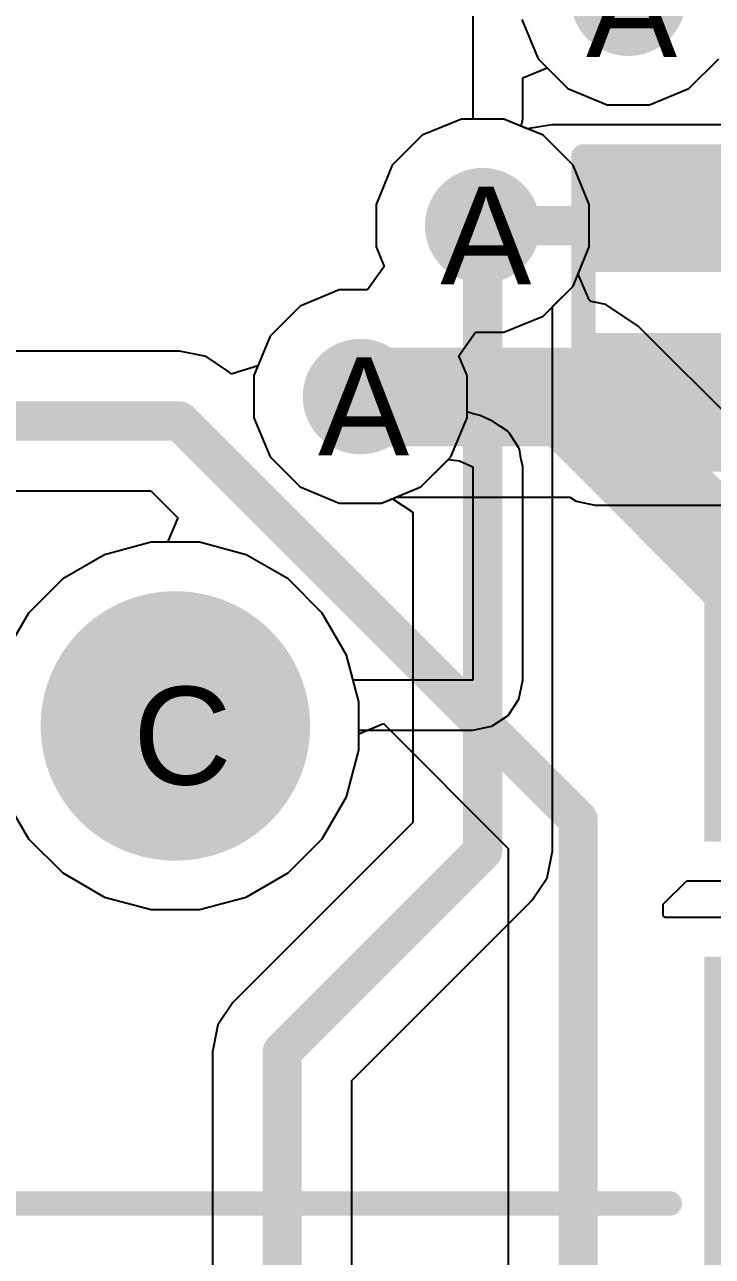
# Model space of a CAD drawing. Header units: inches. Extents: x 0 to 208, y 0 to 213.
# Drawn here: x 1.6893 to 1.83, y 3.8471 to 4.0991 of the extents above; entities that cross this region are included whole.
import ezdxf

# ---------------------------------------------------------------- set-up
doc = ezdxf.new("R2010")
doc.units = ezdxf.units.IN
doc.header["$MEASUREMENT"] = 0
for name, color, linetype in [('Bottom Layer', 5, 'Continuous'), ('Bottom Overlay', 54, 'Continuous'), ('Bottom Paste', 16, 'Continuous'), ('Bottom Solder', 6, 'Continuous'), ('Drill Drawing', 1, 'Continuous'), ('L2_GND1', 16, 'Continuous'), ('L3_SIG1', 76, 'Continuous'), ('L4_PWR', 90, 'Continuous'), ('L5_GND2', 156, 'Continuous'), ('L6_SIG2', 130, 'Continuous'), ('L7_GND3', 216, 'Continuous'), ('Pad Holes', 156, 'Continuous'), ('Top Layer', 1, 'Continuous'), ('Top Overlay', 2, 'Continuous'), ('Top Solder', 216, 'Continuous'), ('Via Holes', 16, 'Continuous')]:
    doc.layers.add(name, color=color, linetype=linetype)
doc.styles.add('Arial', font='', dxfattribs={"height": 0.2})
doc.styles.get('Arial').set_extended_font_data('Arial')

# ---------------------------------------------------------------- blocks, each defined once
blk = doc.blocks.new('RES_0402_B_420')
at = {"layer": 'Bottom Layer'}
for points in [[(-0.0095, 0.0125), (-0.0095, -0.0125), (-0.0275, -0.0125), (-0.0275, 0.0125)], [(0.0275, 0.0125), (0.0275, -0.0125), (0.0095, -0.0125), (0.0095, 0.0125)]]:
    blk.add_hatch(color=5, dxfattribs=at).paths.add_polyline_path(points)
at = {"layer": 'Bottom Paste'}
for points in [[(-0.0095, 0.0125), (-0.0095, -0.0125), (-0.0275, -0.0125), (-0.0275, 0.0125)], [(0.0275, 0.0125), (0.0275, -0.0125), (0.0095, -0.0125), (0.0095, 0.0125)]]:
    blk.add_hatch(color=16, dxfattribs=at).paths.add_polyline_path(points)
at = {"layer": 'Bottom Solder'}
for points in [[(-0.00733, 0.01466), (-0.00733, -0.01467), (-0.02966, -0.01467), (-0.02966, 0.01466)], [(0.02967, 0.01466), (0.02967, -0.01467), (0.00734, -0.01467), (0.00734, 0.01466)]]:
    blk.add_hatch(color=6, dxfattribs=at).paths.add_polyline_path(points)
at = {"layer": 'Bottom Overlay'}
for points in [[(-0.031, -0.016, 0.005, 0.005, 0), (-0.031, 0.016, 0.005, 0.005, 0)], [(0.031, 0.016, 0.005, 0.005, 0), (-0.031, 0.016, 0.005, 0.005, 0)], [(0.031, -0.016, 0.005, 0.005, 0), (0.031, 0.016, 0.005, 0.005, 0)], [(0.032, 0.017, 0.000127, 0.000127, 0), (-0.032, 0.017, 0.000127, 0.000127, 0)], [(0.031, -0.016, 0.005, 0.005, 0), (-0.031, -0.016, 0.005, 0.005, 0)]]:
    blk.add_lwpolyline(points, format="xyseb", dxfattribs=at)
for points in [[(-0.03225, 0.016, 0.0025, 0.0025, 1), (-0.02975, 0.016, 0.0025, 0.0025, 1)], [(-0.03225, 0.016, 0.0025, 0.0025, 1), (-0.02975, 0.016, 0.0025, 0.0025, 1)], [(0.02975, 0.016, 0.0025, 0.0025, 1), (0.03225, 0.016, 0.0025, 0.0025, 1)], [(0.02975, 0.016, 0.0025, 0.0025, 1), (0.03225, 0.016, 0.0025, 0.0025, 1)], [(-0.03203, 0.017, 0.0000635, 0.0000635, 1), (-0.03197, 0.017, 0.0000635, 0.0000635, 1)], [(0.03197, 0.017, 0.0000635, 0.0000635, 1), (0.03203, 0.017, 0.0000635, 0.0000635, 1)], [(-0.03225, -0.016, 0.0025, 0.0025, 1), (-0.02975, -0.016, 0.0025, 0.0025, 1)], [(-0.03225, -0.016, 0.0025, 0.0025, 1), (-0.02975, -0.016, 0.0025, 0.0025, 1)], [(0.02975, -0.016, 0.0025, 0.0025, 1), (0.03225, -0.016, 0.0025, 0.0025, 1)], [(0.02975, -0.016, 0.0025, 0.0025, 1), (0.03225, -0.016, 0.0025, 0.0025, 1)]]:
    blk.add_lwpolyline(points, format="xyseb", close=True, dxfattribs=at)
blk = doc.blocks.new('PJ_332D_6A_517')
at = {"layer": 'Bottom Solder'}
h = blk.add_hatch(color=6, dxfattribs=at)
edge = h.paths.add_edge_path()
edge.add_arc((0, -0.10728), 0.004, 0, 360)
at = {"layer": 'Pad Holes'}
h = blk.add_hatch(color=7, dxfattribs=at)
edge = h.paths.add_edge_path()
edge.add_arc((0, -0.10728), 0.02756, 0, 360)
at = {"layer": 'Top Solder'}
for points in [[(0.10823, -0.13093), (0.10823, -0.06788), (0.17523, -0.06788), (0.17523, -0.13093)], [(0.10823, -0.21755), (0.10823, -0.1545), (0.17523, -0.1545), (0.17523, -0.21755)]]:
    blk.add_hatch(color=216, dxfattribs=at).paths.add_polyline_path(points)
h = blk.add_hatch(color=216, dxfattribs=at)
edge = h.paths.add_edge_path()
edge.add_arc((0, -0.10728), 0.004, 0, 360)
at = {"layer": 'Top Overlay'}
blk.add_lwpolyline([(-0.12402, -0.20496, 0.005, 0.005, 0), (0.10114, -0.20496, 0.005, 0.005, 0)], format="xyseb", dxfattribs=at)
blk.add_lwpolyline([(0.09989, -0.20496, 0.0025, 0.0025, 1), (0.10239, -0.20496, 0.0025, 0.0025, 1)], format="xyseb", close=True, dxfattribs=at)

msp = doc.modelspace()

# ---------------------------------------------------------------- hatches: boundary and pattern name
at = {"layer": 'Bottom Layer'}
h = msp.add_hatch(color=5, dxfattribs=at)
edge = h.paths.add_edge_path()
edge.add_arc((1.81282, 4.10448), 0.01181, 0, 360)
h = msp.add_hatch(color=5, dxfattribs=at)
edge = h.paths.add_edge_path()
edge.add_arc((1.783, 4.05797), 0.01181, 0, 360)
h = msp.add_hatch(color=5, dxfattribs=at)
edge = h.paths.add_edge_path()
edge.add_arc((1.758, 4.023), 0.01181, 0, 360)
msp.add_hatch(color=5, dxfattribs=at).paths.add_polyline_path([(1.806, 4.011), (1.882, 4.011), (1.882, 4.036), (1.806, 4.036)])
at = {"layer": 'L2_GND1'}
h = msp.add_hatch(color=16, dxfattribs=at)
edge = h.paths.add_edge_path()
edge.add_arc((1.81282, 4.10448), 0.01181, 0, 360)
h = msp.add_hatch(color=16, dxfattribs=at)
edge = h.paths.add_edge_path()
edge.add_arc((1.783, 4.05797), 0.01181, 0, 360)
h = msp.add_hatch(color=16, dxfattribs=at)
edge = h.paths.add_edge_path()
edge.add_arc((1.758, 4.023), 0.01181, 0, 360)
at = {"layer": 'L3_SIG1'}
h = msp.add_hatch(color=76, dxfattribs=at)
edge = h.paths.add_edge_path()
edge.add_arc((1.81282, 4.10448), 0.01181, 0, 360)
h = msp.add_hatch(color=76, dxfattribs=at)
edge = h.paths.add_edge_path()
edge.add_arc((1.783, 4.05797), 0.01181, 0, 360)
h = msp.add_hatch(color=76, dxfattribs=at)
edge = h.paths.add_edge_path()
edge.add_arc((1.758, 4.023), 0.01181, 0, 360)
at = {"layer": 'L4_PWR'}
h = msp.add_hatch(color=90, dxfattribs=at)
edge = h.paths.add_edge_path()
edge.add_arc((1.81282, 4.10448), 0.01181, 0, 360)
h = msp.add_hatch(color=90, dxfattribs=at)
edge = h.paths.add_edge_path()
edge.add_arc((1.783, 4.05797), 0.01181, 0, 360)
h = msp.add_hatch(color=90, dxfattribs=at)
edge = h.paths.add_edge_path()
edge.add_arc((1.758, 4.023), 0.01181, 0, 360)
at = {"layer": 'L5_GND2'}
h = msp.add_hatch(color=156, dxfattribs=at)
edge = h.paths.add_edge_path()
edge.add_arc((1.81282, 4.10448), 0.01181, 0, 360)
h = msp.add_hatch(color=156, dxfattribs=at)
edge = h.paths.add_edge_path()
edge.add_arc((1.783, 4.05797), 0.01181, 0, 360)
h = msp.add_hatch(color=156, dxfattribs=at)
edge = h.paths.add_edge_path()
edge.add_arc((1.758, 4.023), 0.01181, 0, 360)
at = {"layer": 'L6_SIG2'}
h = msp.add_hatch(color=130, dxfattribs=at)
edge = h.paths.add_edge_path()
edge.add_arc((1.81282, 4.10448), 0.01181, 0, 360)
h = msp.add_hatch(color=130, dxfattribs=at)
edge = h.paths.add_edge_path()
edge.add_arc((1.783, 4.05797), 0.01181, 0, 360)
h = msp.add_hatch(color=130, dxfattribs=at)
edge = h.paths.add_edge_path()
edge.add_arc((1.758, 4.023), 0.01181, 0, 360)
at = {"layer": 'L7_GND3'}
h = msp.add_hatch(color=216, dxfattribs=at)
edge = h.paths.add_edge_path()
edge.add_arc((1.81282, 4.10448), 0.01181, 0, 360)
h = msp.add_hatch(color=216, dxfattribs=at)
edge = h.paths.add_edge_path()
edge.add_arc((1.783, 4.05797), 0.01181, 0, 360)
h = msp.add_hatch(color=216, dxfattribs=at)
edge = h.paths.add_edge_path()
edge.add_arc((1.758, 4.023), 0.01181, 0, 360)
at = {"layer": 'Top Layer'}
h = msp.add_hatch(color=1, dxfattribs=at)
edge = h.paths.add_edge_path()
edge.add_arc((1.81282, 4.10448), 0.01181, 0, 360)
h = msp.add_hatch(color=1, dxfattribs=at)
edge = h.paths.add_edge_path()
edge.add_arc((1.783, 4.05797), 0.01181, 0, 360)
h = msp.add_hatch(color=1, dxfattribs=at)
edge = h.paths.add_edge_path()
edge.add_arc((1.758, 4.023), 0.01181, 0, 360)
at = {"layer": 'Via Holes'}
h = msp.add_hatch(color=7, dxfattribs=at)
edge = h.paths.add_edge_path()
edge.add_arc((1.81282, 4.10448), 0.00591, 0, 360)
h = msp.add_hatch(color=7, dxfattribs=at)
edge = h.paths.add_edge_path()
edge.add_arc((1.783, 4.05797), 0.00591, 0, 360)
h = msp.add_hatch(color=7, dxfattribs=at)
edge = h.paths.add_edge_path()
edge.add_arc((1.758, 4.023), 0.00591, 0, 360)

# ---------------------------------------------------------------- linework, layer by layer
at = {"layer": 'Bottom Layer'}
for p, q in [((1.77866, 4.07978), (1.77064, 4.07646)), ((1.78734, 4.07978), (1.77866, 4.07978)), ((1.79213, 4.0778), (1.78734, 4.07978)), ((1.79713, 4.07862), (1.79213, 4.0778)), ((1.84213, 4.07862), (1.79713, 4.07862)), ((1.79713, 4.07862), (1.79713, 4.07862)), ((1.79713, 4.07862), (1.79713, 4.07862)), ((1.77064, 4.07646), (1.76451, 4.07032)), ((1.76451, 4.07032), (1.76119, 4.06231)), ((1.76119, 4.06231), (1.76119, 4.05363)), ((1.76119, 4.05363), (1.76286, 4.0496)), ((1.76286, 4.0496), (1.75943, 4.04481)), ((1.75366, 4.04481), (1.74565, 4.04149)), ((1.75943, 4.04481), (1.75366, 4.04481)), ((1.74565, 4.04149), (1.73951, 4.03535)), ((1.73951, 4.03535), (1.73619, 4.02734)), ((1.73619, 4.02734), (1.73619, 4.01866)), ((1.73619, 4.01866), (1.73951, 4.01065)), ((1.73951, 4.01065), (1.74565, 4.00451)), ((1.74565, 4.00451), (1.75366, 4.00119)), ((1.75366, 4.00119), (1.76234, 4.00119)), ((1.76234, 4.00119), (1.76531, 4.00242)), ((1.76531, 4.00242), (1.80084, 4.00242)), ((1.80084, 4.00242), (1.8021, 4.00158)), ((1.8021, 4.00158), (1.806, 4.0008)), ((1.806, 4.0008), (1.84786, 4.0008)), ((1.71519, 3.99319), (1.70564, 3.99063)), ((1.72508, 3.99319), (1.71519, 3.99319)), ((1.73463, 3.99063), (1.72508, 3.99319)), ((1.70564, 3.99063), (1.69708, 3.98569)), ((1.7432, 3.98569), (1.73463, 3.99063)), ((1.69708, 3.98569), (1.69008, 3.97869)), ((1.75019, 3.97869), (1.7432, 3.98569)), ((1.69008, 3.97869), (1.68514, 3.97013)), ((1.75514, 3.97013), (1.75019, 3.97869)), ((1.7577, 3.96058), (1.75514, 3.97013)), ((1.7577, 3.95069), (1.7577, 3.96058)), ((1.75514, 3.94114), (1.7577, 3.95069)), ((1.68514, 3.94114), (1.69008, 3.93257)), ((1.75019, 3.93257), (1.75514, 3.94114)), ((1.69008, 3.93257), (1.69708, 3.92558)), ((1.7432, 3.92558), (1.75019, 3.93257)), ((1.69708, 3.92558), (1.70564, 3.92063)), ((1.73463, 3.92063), (1.7432, 3.92558)), ((1.70564, 3.92063), (1.71519, 3.91807)), ((1.72508, 3.91807), (1.73463, 3.92063)), ((1.71519, 3.91807), (1.72508, 3.91807))]:
    msp.add_line(p, q, dxfattribs=at)
for points in [[(1.783, 4.05797, 0.008, 0.008, 0), (1.81797, 4.05797, 0.008, 0.008, 0)], [(1.81797, 4.05797, 0.008, 0.008, 0), (1.81963, 4.05962, 0.008, 0.008, 0)], [(1.758, 4.023, 0.02, 0.02, 0), (1.75819, 4.02281, 0.02, 0.02, 0)], [(1.75819, 4.02281, 0.02, 0.02, 0), (1.81713, 4.02281, 0.02, 0.02, 0)], [(1.81862, 4.023, 0.02, 0.02, 0), (1.819, 4.02262, 0.02, 0.02, 0)], [(1.819, 4.02262, 0.02, 0.02, 0), (1.81963, 4.02325, 0.02, 0.02, 0)], [(1.81963, 4.02325, 0.02, 0.02, 0), (1.84624, 4.02325, 0.02, 0.02, 0)]]:
    msp.add_lwpolyline(points, format="xyseb", dxfattribs=at)
for points in [[(1.781, 4.05797, 0.004, 0.004, 1), (1.785, 4.05797, 0.004, 0.004, 1)], [(1.81597, 4.05797, 0.004, 0.004, 1), (1.81997, 4.05797, 0.004, 0.004, 1)], [(1.81597, 4.05797, 0.004, 0.004, 1), (1.81997, 4.05797, 0.004, 0.004, 1)], [(1.81763, 4.05962, 0.004, 0.004, 1), (1.82163, 4.05962, 0.004, 0.004, 1)], [(1.753, 4.023, 0.01, 0.01, 1), (1.763, 4.023, 0.01, 0.01, 1)], [(1.75319, 4.02281, 0.01, 0.01, 1), (1.76319, 4.02281, 0.01, 0.01, 1)], [(1.75319, 4.02281, 0.01, 0.01, 1), (1.76319, 4.02281, 0.01, 0.01, 1)], [(1.81213, 4.02281, 0.01, 0.01, 1), (1.82213, 4.02281, 0.01, 0.01, 1)], [(1.81362, 4.023, 0.01, 0.01, 1), (1.82362, 4.023, 0.01, 0.01, 1)], [(1.814, 4.02262, 0.01, 0.01, 1), (1.824, 4.02262, 0.01, 0.01, 1)], [(1.814, 4.02262, 0.01, 0.01, 1), (1.824, 4.02262, 0.01, 0.01, 1)], [(1.81463, 4.02325, 0.01, 0.01, 1), (1.82463, 4.02325, 0.01, 0.01, 1)], [(1.81463, 4.02325, 0.01, 0.01, 1), (1.82463, 4.02325, 0.01, 0.01, 1)]]:
    msp.add_lwpolyline(points, format="xyseb", close=True, dxfattribs=at)
at = {"layer": 'L2_GND1'}
for p, q in [((1.79101, 4.10014), (1.79433, 4.09212)), ((1.79433, 4.09212), (1.80046, 4.08599)), ((1.82517, 4.08599), (1.83131, 4.09212)), ((1.80046, 4.08599), (1.80848, 4.08267)), ((1.81716, 4.08267), (1.82517, 4.08599)), ((1.80848, 4.08267), (1.81716, 4.08267)), ((1.77866, 4.07978), (1.77064, 4.07646)), ((1.78734, 4.07978), (1.77866, 4.07978)), ((1.79535, 4.07646), (1.78734, 4.07978)), ((1.77064, 4.07646), (1.76451, 4.07032)), ((1.80149, 4.07032), (1.79535, 4.07646)), ((1.76451, 4.07032), (1.76119, 4.06231)), ((1.80481, 4.06231), (1.80149, 4.07032)), ((1.76119, 4.06231), (1.76119, 4.05363)), ((1.80481, 4.05363), (1.80481, 4.06231)), ((1.76119, 4.05363), (1.76286, 4.0496)), ((1.80149, 4.04561), (1.80481, 4.05363)), ((1.76286, 4.0496), (1.75943, 4.04481)), ((1.75366, 4.04481), (1.74565, 4.04149)), ((1.75943, 4.04481), (1.75366, 4.04481)), ((1.79535, 4.03948), (1.80149, 4.04561)), ((1.74565, 4.04149), (1.73951, 4.03535)), ((1.78734, 4.03616), (1.79535, 4.03948)), ((1.73951, 4.03535), (1.73619, 4.02734)), ((1.77814, 4.03137), (1.78157, 4.03616)), ((1.78157, 4.03616), (1.78734, 4.03616)), ((1.77981, 4.02734), (1.77814, 4.03137)), ((1.73619, 4.02734), (1.73619, 4.01866)), ((1.77981, 4.01866), (1.77981, 4.02734)), ((1.73619, 4.01866), (1.73951, 4.01065)), ((1.77649, 4.01065), (1.77981, 4.01866)), ((1.73951, 4.01065), (1.74565, 4.00451)), ((1.77035, 4.00451), (1.77649, 4.01065)), ((1.74565, 4.00451), (1.75366, 4.00119)), ((1.76234, 4.00119), (1.77035, 4.00451)), ((1.75366, 4.00119), (1.76234, 4.00119)), ((1.71519, 3.99319), (1.70564, 3.99063)), ((1.72508, 3.99319), (1.71519, 3.99319)), ((1.73463, 3.99063), (1.72508, 3.99319)), ((1.70564, 3.99063), (1.69708, 3.98569)), ((1.7432, 3.98569), (1.73463, 3.99063)), ((1.69708, 3.98569), (1.69008, 3.97869)), ((1.75019, 3.97869), (1.7432, 3.98569)), ((1.69008, 3.97869), (1.68514, 3.97013)), ((1.75514, 3.97013), (1.75019, 3.97869)), ((1.7577, 3.96058), (1.75514, 3.97013)), ((1.7577, 3.95069), (1.7577, 3.96058)), ((1.75514, 3.94114), (1.7577, 3.95069)), ((1.68514, 3.94114), (1.69008, 3.93257)), ((1.75019, 3.93257), (1.75514, 3.94114)), ((1.69008, 3.93257), (1.69708, 3.92558)), ((1.7432, 3.92558), (1.75019, 3.93257)), ((1.69708, 3.92558), (1.70564, 3.92063)), ((1.73463, 3.92063), (1.7432, 3.92558)), ((1.70564, 3.92063), (1.71519, 3.91807)), ((1.72508, 3.91807), (1.73463, 3.92063)), ((1.71519, 3.91807), (1.72508, 3.91807))]:
    msp.add_line(p, q, dxfattribs=at)
at = {"layer": 'L3_SIG1'}
for p, q in [((1.77866, 4.07978), (1.77064, 4.07646)), ((1.78734, 4.07978), (1.77866, 4.07978)), ((1.79535, 4.07646), (1.78734, 4.07978)), ((1.77064, 4.07646), (1.76451, 4.07032)), ((1.80149, 4.07032), (1.79535, 4.07646)), ((1.76451, 4.07032), (1.76119, 4.06231)), ((1.80481, 4.06231), (1.80149, 4.07032)), ((1.76119, 4.06231), (1.76119, 4.05363)), ((1.80481, 4.05363), (1.80481, 4.06231)), ((1.76119, 4.05363), (1.76286, 4.0496)), ((1.80149, 4.04561), (1.80481, 4.05363)), ((1.76286, 4.0496), (1.75943, 4.04481)), ((1.75366, 4.04481), (1.74565, 4.04149)), ((1.75943, 4.04481), (1.75366, 4.04481)), ((1.79727, 4.0414), (1.80149, 4.04561)), ((1.74565, 4.04149), (1.73951, 4.03535)), ((1.79727, 3.93), (1.79727, 4.0414)), ((1.73951, 4.03535), (1.73619, 4.02734)), ((1.73619, 4.02734), (1.73619, 4.01866)), ((1.73619, 4.01866), (1.73951, 4.01065)), ((1.73951, 4.01065), (1.74565, 4.00451)), ((1.74565, 4.00451), (1.75366, 4.00119)), ((1.75366, 4.00119), (1.76234, 4.00119)), ((1.76234, 4.00119), (1.76457, 4.00211)), ((1.76457, 4.00211), (1.76873, 3.99933)), ((1.76873, 3.99933), (1.76873, 3.93591)), ((1.71519, 3.99319), (1.70564, 3.99063)), ((1.72508, 3.99319), (1.71519, 3.99319)), ((1.73463, 3.99063), (1.72508, 3.99319)), ((1.70564, 3.99063), (1.69708, 3.98569)), ((1.7432, 3.98569), (1.73463, 3.99063)), ((1.69708, 3.98569), (1.69008, 3.97869)), ((1.75019, 3.97869), (1.7432, 3.98569)), ((1.69008, 3.97869), (1.68514, 3.97013)), ((1.75514, 3.97013), (1.75019, 3.97869)), ((1.7577, 3.96058), (1.75514, 3.97013)), ((1.7577, 3.95069), (1.7577, 3.96058)), ((1.75514, 3.94114), (1.7577, 3.95069)), ((1.68514, 3.94114), (1.69008, 3.93257)), ((1.75019, 3.93257), (1.75514, 3.94114)), ((1.76873, 3.93591), (1.73191, 3.89909)), ((1.69008, 3.93257), (1.69708, 3.92558)), ((1.7432, 3.92558), (1.75019, 3.93257)), ((1.79619, 3.92454), (1.79727, 3.93)), ((1.79727, 3.93), (1.79727, 3.93)), ((1.69708, 3.92558), (1.70564, 3.92063)), ((1.73463, 3.92063), (1.7432, 3.92558)), ((1.79309, 3.91991), (1.79619, 3.92454)), ((1.70564, 3.92063), (1.71519, 3.91807)), ((1.72508, 3.91807), (1.73463, 3.92063)), ((1.71519, 3.91807), (1.72508, 3.91807)), ((1.75627, 3.88309), (1.79309, 3.91991)), ((1.79309, 3.91991), (1.79309, 3.91991)), ((1.73191, 3.89909), (1.72881, 3.89446)), ((1.72881, 3.89446), (1.72773, 3.889)), ((1.72773, 3.889), (1.72773, 3.889)), ((1.72773, 3.889), (1.72773, 3.453)), ((1.75627, 3.59084), (1.75627, 3.88309))]:
    msp.add_line(p, q, dxfattribs=at)
for points in [[(1.783, 3.93, 0.008, 0.008, 0), (1.783, 4.05797, 0.008, 0.008, 0)], [(1.742, 3.889, 0.008, 0.008, 0), (1.783, 3.93, 0.008, 0.008, 0)], [(1.742, 3.453, 0.008, 0.008, 0), (1.742, 3.889, 0.008, 0.008, 0)]]:
    msp.add_lwpolyline(points, format="xyseb", dxfattribs=at)
for points in [[(1.781, 4.05797, 0.004, 0.004, 1), (1.785, 4.05797, 0.004, 0.004, 1)], [(1.781, 3.93, 0.004, 0.004, 1), (1.785, 3.93, 0.004, 0.004, 1)], [(1.781, 3.93, 0.004, 0.004, 1), (1.785, 3.93, 0.004, 0.004, 1)], [(1.74, 3.889, 0.004, 0.004, 1), (1.744, 3.889, 0.004, 0.004, 1)], [(1.74, 3.889, 0.004, 0.004, 1), (1.744, 3.889, 0.004, 0.004, 1)]]:
    msp.add_lwpolyline(points, format="xyseb", close=True, dxfattribs=at)
at = {"layer": 'L4_PWR'}
for p, q in [((1.781, 4.22696), (1.781, 4.07978)), ((1.82517, 4.08599), (1.83131, 4.09212)), ((1.7912, 4.08818), (1.7962, 4.09025)), ((1.7962, 4.09025), (1.80046, 4.08599)), ((1.7912, 4.07978), (1.7912, 4.08818)), ((1.80046, 4.08599), (1.80848, 4.08267)), ((1.81716, 4.08267), (1.82517, 4.08599)), ((1.80848, 4.08267), (1.81716, 4.08267)), ((1.77866, 4.07978), (1.77064, 4.07646)), ((1.781, 4.07978), (1.77866, 4.07978)), ((1.7909, 4.0783), (1.7912, 4.07978)), ((1.79535, 4.07646), (1.7909, 4.0783)), ((1.77064, 4.07646), (1.76451, 4.07032)), ((1.80149, 4.07032), (1.79535, 4.07646)), ((1.76451, 4.07032), (1.76119, 4.06231)), ((1.80481, 4.06231), (1.80149, 4.07032)), ((1.76119, 4.06231), (1.76119, 4.05363)), ((1.80481, 4.05363), (1.80481, 4.06231)), ((1.76119, 4.05363), (1.76286, 4.0496)), ((1.80149, 4.04561), (1.80481, 4.05363)), ((1.76286, 4.0496), (1.75943, 4.04481)), ((1.75366, 4.04481), (1.74565, 4.04149)), ((1.75943, 4.04481), (1.75366, 4.04481)), ((1.79535, 4.03948), (1.80149, 4.04561)), ((1.74565, 4.04149), (1.73951, 4.03535)), ((1.78734, 4.03616), (1.79535, 4.03948)), ((1.73951, 4.03535), (1.73619, 4.02734)), ((1.77814, 4.03137), (1.78157, 4.03616)), ((1.78157, 4.03616), (1.78734, 4.03616)), ((1.77981, 4.02734), (1.77814, 4.03137)), ((1.73619, 4.02734), (1.73619, 4.01866)), ((1.77981, 4.01989), (1.77981, 4.02734)), ((1.78106, 4.01946), (1.77981, 4.01989)), ((1.78247, 4.01914), (1.78106, 4.01946)), ((1.78517, 4.01792), (1.78247, 4.01914)), ((1.73619, 4.01866), (1.73951, 4.01065)), ((1.78668, 4.01686), (1.78517, 4.01792)), ((1.78821, 4.01583), (1.78668, 4.01686)), ((1.78829, 4.01571), (1.78821, 4.01583)), ((1.78842, 4.01562), (1.78829, 4.01571)), ((1.78939, 4.01406), (1.78842, 4.01562)), ((1.79042, 4.01252), (1.78939, 4.01406)), ((1.79045, 4.01238), (1.79042, 4.01252)), ((1.79053, 4.01225), (1.79045, 4.01238)), ((1.79084, 4.01043), (1.79053, 4.01225)), ((1.73951, 4.01065), (1.74565, 4.00451)), ((1.77035, 4.00451), (1.776, 4.01015)), ((1.776, 4.01015), (1.77829, 4.00984)), ((1.77829, 4.00984), (1.781, 4.00862)), ((1.781, 4.00862), (1.781, 3.965)), ((1.7912, 4.00862), (1.79084, 4.01043)), ((1.7912, 3.965), (1.7912, 4.00862)), ((1.74565, 4.00451), (1.75366, 4.00119)), ((1.76234, 4.00119), (1.77035, 4.00451)), ((1.75366, 4.00119), (1.76234, 4.00119)), ((1.71519, 3.99319), (1.70564, 3.99063)), ((1.72508, 3.99319), (1.71519, 3.99319)), ((1.73463, 3.99063), (1.72508, 3.99319)), ((1.70564, 3.99063), (1.69708, 3.98569)), ((1.7432, 3.98569), (1.73463, 3.99063)), ((1.69708, 3.98569), (1.69008, 3.97869)), ((1.75019, 3.97869), (1.7432, 3.98569)), ((1.69008, 3.97869), (1.68514, 3.97013)), ((1.75514, 3.97013), (1.75019, 3.97869)), ((1.75651, 3.965), (1.75514, 3.97013)), ((1.781, 3.965), (1.75651, 3.965)), ((1.79042, 3.9611), (1.7912, 3.965)), ((1.78821, 3.95779), (1.79042, 3.9611)), ((1.7849, 3.95558), (1.78821, 3.95779)), ((1.7577, 3.95069), (1.7577, 3.9548)), ((1.7577, 3.9548), (1.781, 3.9548)), ((1.781, 3.9548), (1.7849, 3.95558)), ((1.75514, 3.94114), (1.7577, 3.95069)), ((1.68514, 3.94114), (1.69008, 3.93257)), ((1.75019, 3.93257), (1.75514, 3.94114)), ((1.69008, 3.93257), (1.69708, 3.92558)), ((1.7432, 3.92558), (1.75019, 3.93257)), ((1.69708, 3.92558), (1.70564, 3.92063)), ((1.73463, 3.92063), (1.7432, 3.92558)), ((1.70564, 3.92063), (1.71519, 3.91807)), ((1.72508, 3.91807), (1.73463, 3.92063)), ((1.71519, 3.91807), (1.72508, 3.91807))]:
    msp.add_line(p, q, dxfattribs=at)
at = {"layer": 'L5_GND2'}
for p, q in [((1.77866, 4.07978), (1.77064, 4.07646)), ((1.78734, 4.07978), (1.77866, 4.07978)), ((1.79535, 4.07646), (1.78734, 4.07978)), ((1.77064, 4.07646), (1.76451, 4.07032)), ((1.80149, 4.07032), (1.79535, 4.07646)), ((1.76451, 4.07032), (1.76119, 4.06231)), ((1.80481, 4.06231), (1.80149, 4.07032)), ((1.76119, 4.06231), (1.76119, 4.05363)), ((1.80481, 4.05363), (1.80481, 4.06231)), ((1.76119, 4.05363), (1.76286, 4.0496)), ((1.80149, 4.04561), (1.80481, 4.05363)), ((1.76286, 4.0496), (1.75943, 4.04481)), ((1.75366, 4.04481), (1.74565, 4.04149)), ((1.75943, 4.04481), (1.75366, 4.04481)), ((1.79535, 4.03948), (1.80149, 4.04561)), ((1.74565, 4.04149), (1.73951, 4.03535)), ((1.78734, 4.03616), (1.79535, 4.03948)), ((1.73951, 4.03535), (1.73619, 4.02734)), ((1.77814, 4.03137), (1.78157, 4.03616)), ((1.78157, 4.03616), (1.78734, 4.03616)), ((1.77981, 4.02734), (1.77814, 4.03137)), ((1.73619, 4.02734), (1.73619, 4.01866)), ((1.77981, 4.01866), (1.77981, 4.02734)), ((1.73619, 4.01866), (1.73951, 4.01065)), ((1.77649, 4.01065), (1.77981, 4.01866)), ((1.73951, 4.01065), (1.74565, 4.00451)), ((1.77035, 4.00451), (1.77649, 4.01065)), ((1.74565, 4.00451), (1.75366, 4.00119)), ((1.76234, 4.00119), (1.77035, 4.00451)), ((1.75366, 4.00119), (1.76234, 4.00119)), ((1.71519, 3.99319), (1.70564, 3.99063)), ((1.72508, 3.99319), (1.71519, 3.99319)), ((1.73463, 3.99063), (1.72508, 3.99319)), ((1.70564, 3.99063), (1.69708, 3.98569)), ((1.7432, 3.98569), (1.73463, 3.99063)), ((1.69708, 3.98569), (1.69008, 3.97869)), ((1.75019, 3.97869), (1.7432, 3.98569)), ((1.69008, 3.97869), (1.68514, 3.97013)), ((1.75514, 3.97013), (1.75019, 3.97869)), ((1.7577, 3.96058), (1.75514, 3.97013)), ((1.7577, 3.95069), (1.7577, 3.96058)), ((1.75514, 3.94114), (1.7577, 3.95069)), ((1.68514, 3.94114), (1.69008, 3.93257)), ((1.75019, 3.93257), (1.75514, 3.94114)), ((1.69008, 3.93257), (1.69708, 3.92558)), ((1.7432, 3.92558), (1.75019, 3.93257)), ((1.69708, 3.92558), (1.70564, 3.92063)), ((1.73463, 3.92063), (1.7432, 3.92558)), ((1.70564, 3.92063), (1.71519, 3.91807)), ((1.72508, 3.91807), (1.73463, 3.92063)), ((1.71519, 3.91807), (1.72508, 3.91807))]:
    msp.add_line(p, q, dxfattribs=at)
at = {"layer": 'L6_SIG2'}
for p, q in [((1.77866, 4.07978), (1.77064, 4.07646)), ((1.78734, 4.07978), (1.77866, 4.07978)), ((1.79535, 4.07646), (1.78734, 4.07978)), ((1.77064, 4.07646), (1.76451, 4.07032)), ((1.80149, 4.07032), (1.79535, 4.07646)), ((1.76451, 4.07032), (1.76119, 4.06231)), ((1.80481, 4.06231), (1.80149, 4.07032)), ((1.76119, 4.06231), (1.76119, 4.05363)), ((1.80481, 4.05363), (1.80481, 4.06231)), ((1.76119, 4.05363), (1.76286, 4.0496)), ((1.80149, 4.04561), (1.80481, 4.05363)), ((1.76286, 4.0496), (1.75943, 4.04481)), ((1.75366, 4.04481), (1.74565, 4.04149)), ((1.75943, 4.04481), (1.75366, 4.04481)), ((1.79535, 4.03948), (1.80149, 4.04561)), ((1.74565, 4.04149), (1.73951, 4.03535)), ((1.78734, 4.03616), (1.79535, 4.03948)), ((1.73951, 4.03535), (1.73619, 4.02734)), ((1.77814, 4.03137), (1.78157, 4.03616)), ((1.78157, 4.03616), (1.78734, 4.03616)), ((1.77981, 4.02734), (1.77814, 4.03137)), ((1.73619, 4.02734), (1.73619, 4.01866)), ((1.77981, 4.01866), (1.77981, 4.02734)), ((1.73619, 4.01866), (1.73951, 4.01065)), ((1.77649, 4.01065), (1.77981, 4.01866)), ((1.73951, 4.01065), (1.74565, 4.00451)), ((1.77035, 4.00451), (1.77649, 4.01065)), ((1.74565, 4.00451), (1.75366, 4.00119)), ((1.76234, 4.00119), (1.77035, 4.00451)), ((1.75366, 4.00119), (1.76234, 4.00119)), ((1.71519, 3.99319), (1.70564, 3.99063)), ((1.72508, 3.99319), (1.71519, 3.99319)), ((1.73463, 3.99063), (1.72508, 3.99319)), ((1.70564, 3.99063), (1.69708, 3.98569)), ((1.7432, 3.98569), (1.73463, 3.99063)), ((1.69708, 3.98569), (1.69008, 3.97869)), ((1.75019, 3.97869), (1.7432, 3.98569)), ((1.69008, 3.97869), (1.68514, 3.97013)), ((1.75514, 3.97013), (1.75019, 3.97869)), ((1.7577, 3.96058), (1.75514, 3.97013)), ((1.7577, 3.95069), (1.7577, 3.96058)), ((1.75514, 3.94114), (1.7577, 3.95069)), ((1.68514, 3.94114), (1.69008, 3.93257)), ((1.75019, 3.93257), (1.75514, 3.94114)), ((1.69008, 3.93257), (1.69708, 3.92558)), ((1.7432, 3.92558), (1.75019, 3.93257)), ((1.69708, 3.92558), (1.70564, 3.92063)), ((1.73463, 3.92063), (1.7432, 3.92558)), ((1.70564, 3.92063), (1.71519, 3.91807)), ((1.72508, 3.91807), (1.73463, 3.92063)), ((1.71519, 3.91807), (1.72508, 3.91807))]:
    msp.add_line(p, q, dxfattribs=at)
at = {"layer": 'L7_GND3'}
for p, q in [((1.77866, 4.07978), (1.77064, 4.07646)), ((1.78734, 4.07978), (1.77866, 4.07978)), ((1.79535, 4.07646), (1.78734, 4.07978)), ((1.77064, 4.07646), (1.76451, 4.07032)), ((1.80149, 4.07032), (1.79535, 4.07646)), ((1.76451, 4.07032), (1.76119, 4.06231)), ((1.80481, 4.06231), (1.80149, 4.07032)), ((1.76119, 4.06231), (1.76119, 4.05363)), ((1.80481, 4.05363), (1.80481, 4.06231)), ((1.76119, 4.05363), (1.76286, 4.0496)), ((1.80149, 4.04561), (1.80481, 4.05363)), ((1.76286, 4.0496), (1.75943, 4.04481)), ((1.75366, 4.04481), (1.74565, 4.04149)), ((1.75943, 4.04481), (1.75366, 4.04481)), ((1.79535, 4.03948), (1.80149, 4.04561)), ((1.74565, 4.04149), (1.73951, 4.03535)), ((1.78734, 4.03616), (1.79535, 4.03948)), ((1.73951, 4.03535), (1.73619, 4.02734)), ((1.77814, 4.03137), (1.78157, 4.03616)), ((1.78157, 4.03616), (1.78734, 4.03616)), ((1.77981, 4.02734), (1.77814, 4.03137)), ((1.73619, 4.02734), (1.73619, 4.01866)), ((1.77981, 4.01866), (1.77981, 4.02734)), ((1.73619, 4.01866), (1.73951, 4.01065)), ((1.77649, 4.01065), (1.77981, 4.01866)), ((1.73951, 4.01065), (1.74565, 4.00451)), ((1.77035, 4.00451), (1.77649, 4.01065)), ((1.74565, 4.00451), (1.75366, 4.00119)), ((1.76234, 4.00119), (1.77035, 4.00451)), ((1.75366, 4.00119), (1.76234, 4.00119)), ((1.71519, 3.99319), (1.70564, 3.99063)), ((1.72508, 3.99319), (1.71519, 3.99319)), ((1.73463, 3.99063), (1.72508, 3.99319)), ((1.70564, 3.99063), (1.69708, 3.98569)), ((1.7432, 3.98569), (1.73463, 3.99063)), ((1.69708, 3.98569), (1.69008, 3.97869)), ((1.75019, 3.97869), (1.7432, 3.98569)), ((1.69008, 3.97869), (1.68514, 3.97013)), ((1.75514, 3.97013), (1.75019, 3.97869)), ((1.7577, 3.96058), (1.75514, 3.97013)), ((1.7577, 3.95069), (1.7577, 3.96058)), ((1.75514, 3.94114), (1.7577, 3.95069)), ((1.68514, 3.94114), (1.69008, 3.93257)), ((1.75019, 3.93257), (1.75514, 3.94114)), ((1.69008, 3.93257), (1.69708, 3.92558)), ((1.7432, 3.92558), (1.75019, 3.93257)), ((1.69708, 3.92558), (1.70564, 3.92063)), ((1.73463, 3.92063), (1.7432, 3.92558)), ((1.70564, 3.92063), (1.71519, 3.91807)), ((1.72508, 3.91807), (1.73463, 3.92063)), ((1.71519, 3.91807), (1.72508, 3.91807))]:
    msp.add_line(p, q, dxfattribs=at)
at = {"layer": 'Top Layer'}
for p, q in [((1.77866, 4.07978), (1.77064, 4.07646)), ((1.78734, 4.07978), (1.77866, 4.07978)), ((1.79535, 4.07646), (1.78734, 4.07978)), ((1.77064, 4.07646), (1.76451, 4.07032)), ((1.80149, 4.07032), (1.79535, 4.07646)), ((1.76451, 4.07032), (1.76119, 4.06231)), ((1.80481, 4.06231), (1.80149, 4.07032)), ((1.76119, 4.06231), (1.76119, 4.05363)), ((1.80481, 4.05363), (1.80481, 4.06231)), ((1.76119, 4.05363), (1.76286, 4.0496)), ((1.80251, 4.04807), (1.80481, 4.05363)), ((1.76286, 4.0496), (1.75943, 4.04481)), ((1.80479, 4.04278), (1.80251, 4.04807)), ((1.75366, 4.04481), (1.74565, 4.04149)), ((1.75943, 4.04481), (1.75366, 4.04481)), ((1.74565, 4.04149), (1.73951, 4.03535)), ((1.80518, 4.04244), (1.80479, 4.04278)), ((1.80822, 4.04184), (1.80518, 4.04244)), ((1.81483, 4.03742), (1.80822, 4.04184)), ((1.84921, 4.00304), (1.81483, 4.03742)), ((1.73951, 4.03535), (1.73699, 4.02927)), ((1.721, 4.03227), (1.67757, 4.03227)), ((1.72646, 4.03119), (1.721, 4.03227)), ((1.721, 4.03227), (1.721, 4.03227)), ((1.73109, 4.02809), (1.72646, 4.03119)), ((1.73699, 4.02927), (1.73157, 4.02762)), ((1.73157, 4.02762), (1.73109, 4.02809)), ((1.67757, 4.00373), (1.71509, 4.00373)), ((1.71509, 4.00373), (1.72062, 3.99819)), ((1.72062, 3.99819), (1.71855, 3.99319)), ((1.71519, 3.99319), (1.70564, 3.99063)), ((1.71855, 3.99319), (1.71519, 3.99319)), ((1.70564, 3.99063), (1.69708, 3.98569)), ((1.69708, 3.98569), (1.69008, 3.97869)), ((1.69008, 3.97869), (1.68514, 3.97013)), ((1.7577, 3.95405), (1.7627, 3.95612)), ((1.7627, 3.95612), (1.78825, 3.93056)), ((1.7577, 3.95069), (1.7577, 3.95405)), ((1.75514, 3.94114), (1.7577, 3.95069)), ((1.68514, 3.94114), (1.69008, 3.93257)), ((1.75019, 3.93257), (1.75514, 3.94114)), ((1.69008, 3.93257), (1.69708, 3.92558)), ((1.7432, 3.92558), (1.75019, 3.93257)), ((1.78825, 3.93056), (1.78825, 3.59518)), ((1.69708, 3.92558), (1.70564, 3.92063)), ((1.73463, 3.92063), (1.7432, 3.92558)), ((1.81996, 3.91915), (1.82479, 3.92398)), ((1.82479, 3.92398), (1.90337, 3.92398)), ((1.70564, 3.92063), (1.71519, 3.91807)), ((1.72508, 3.91807), (1.73463, 3.92063)), ((1.71519, 3.91807), (1.72508, 3.91807)), ((1.81996, 3.91682), (1.81996, 3.91915)), ((1.82037, 3.91642), (1.81996, 3.91682)), ((1.8218, 3.91642), (1.82037, 3.91642)), ((1.90337, 3.91642), (1.8218, 3.91642))]:
    msp.add_line(p, q, dxfattribs=at)
for points in [[(1.758, 4.023, 0.02, 0.02, 0), (1.80041, 4.023, 0.02, 0.02, 0)], [(1.80041, 4.023, 0.02, 0.02, 0), (1.8599, 3.96351, 0.02, 0.02, 0)], [(1.661, 4.018, 0.008, 0.008, 0), (1.721, 4.018, 0.008, 0.008, 0)], [(1.721, 4.018, 0.008, 0.008, 0), (1.80253, 3.93647, 0.008, 0.008, 0)], [(1.80253, 3.12701, 0.008, 0.008, 0), (1.80253, 3.93647, 0.008, 0.008, 0)]]:
    msp.add_lwpolyline(points, format="xyseb", dxfattribs=at)
for points in [[(1.753, 4.023, 0.01, 0.01, 1), (1.763, 4.023, 0.01, 0.01, 1)], [(1.79541, 4.023, 0.01, 0.01, 1), (1.80541, 4.023, 0.01, 0.01, 1)], [(1.79541, 4.023, 0.01, 0.01, 1), (1.80541, 4.023, 0.01, 0.01, 1)], [(1.719, 4.018, 0.004, 0.004, 1), (1.723, 4.018, 0.004, 0.004, 1)], [(1.719, 4.018, 0.004, 0.004, 1), (1.723, 4.018, 0.004, 0.004, 1)], [(1.80053, 3.93647, 0.004, 0.004, 1), (1.80453, 3.93647, 0.004, 0.004, 1)], [(1.80053, 3.93647, 0.004, 0.004, 1), (1.80453, 3.93647, 0.004, 0.004, 1)]]:
    msp.add_lwpolyline(points, format="xyseb", close=True, dxfattribs=at)

# ---------------------------------------------------------------- block references
msp.add_blockref('PJ_332D_6A_517', (1.72014, 4.06291))
at = {"rotation": 270}
msp.add_blockref('RES_0402_B_420', (1.81963, 4.04113), dxfattribs=at)

# ---------------------------------------------------------------- texts
at = {"layer": 'Drill Drawing', "style": 'Arial'}
for s, p in [('A', (1.80415, 4.09248)), ('A', (1.77434, 4.04597)), ('A', (1.74934, 4.011)), ('C', (1.71147, 3.94364))]:
    msp.add_text(s, height=0.02, dxfattribs=at).set_placement(p)

doc.saveas('drawing.dxf')
